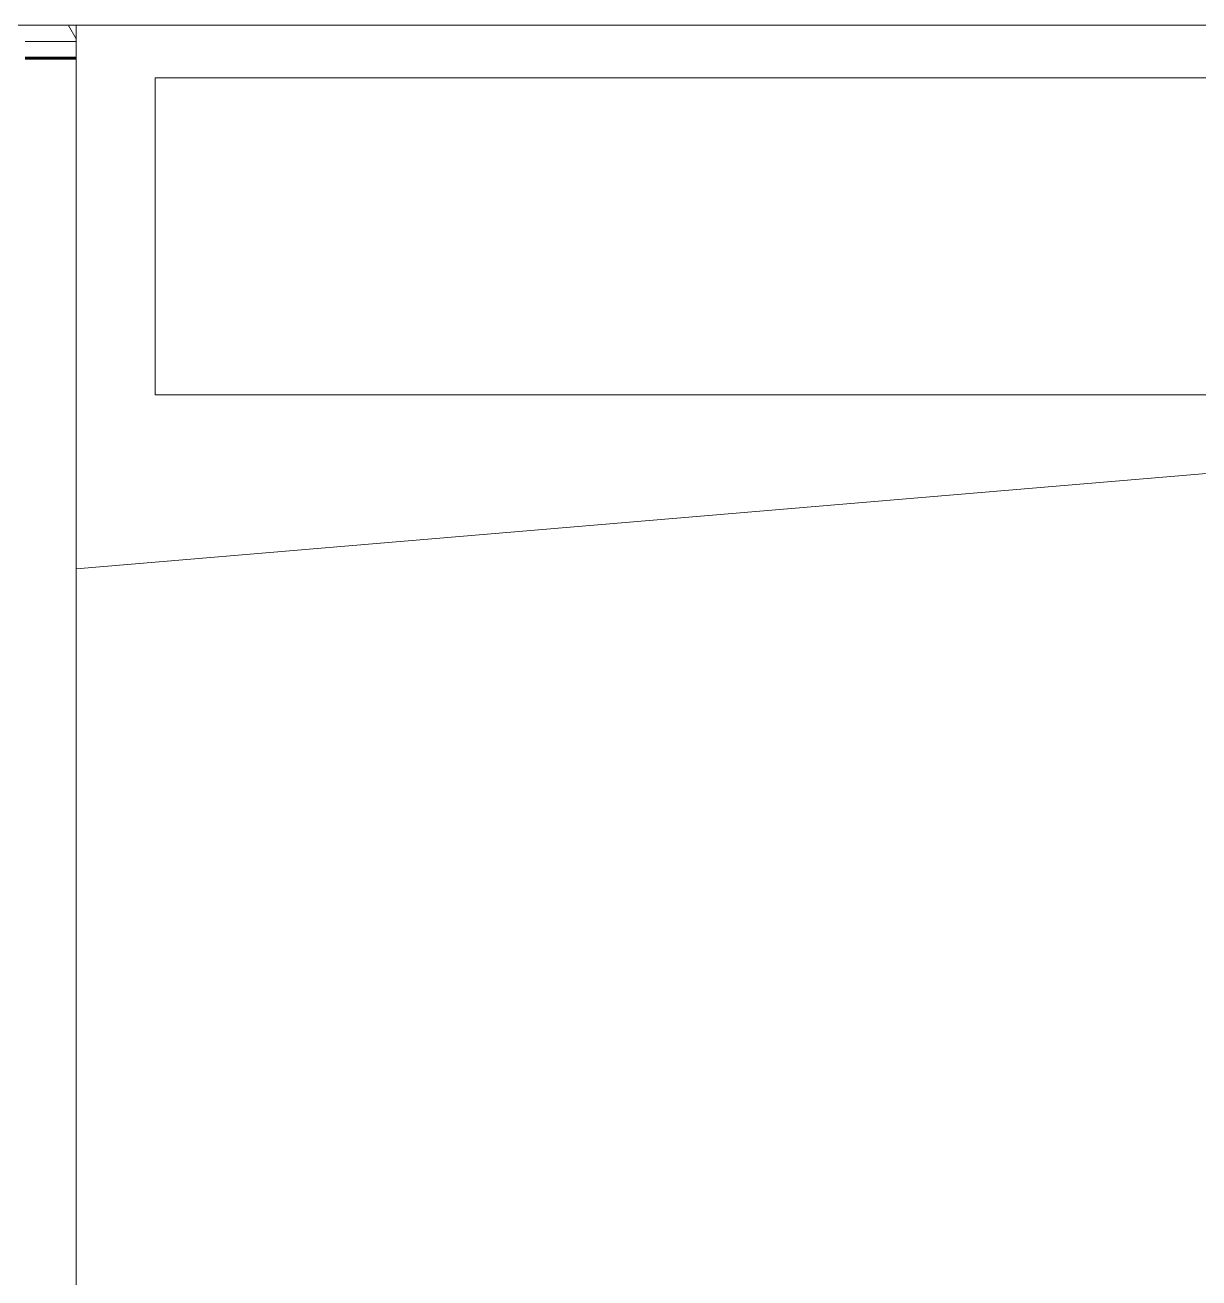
# Model space of a CAD drawing. Header units: inches. Extents: x -4169 to -1846, y 9706 to 12377.
# Drawn here: x -3789.84 to -3745.39, y 10298.17 to 10345.59 of the extents above; entities that cross this region are included whole.
import ezdxf

# ---------------------------------------------------------------- set-up
doc = ezdxf.new("R2010")
doc.units = ezdxf.units.IN
doc.header["$MEASUREMENT"] = 0
for name, color, linetype, lineweight in [('0-1', 7, 'Continuous', 5), ('0-2', 50, 'Continuous', 18), ('A-WALL', 113, 'Continuous', 18), ('A-WALL-PATT-4', 111, 'Continuous', 9), ('I-FURN-1', 250, 'Continuous', 9), ('I-WALL-3', 2, 'Continuous', 60)]:
    doc.layers.add(name, color=color, linetype=linetype, lineweight=lineweight)
pattern_1 = [(0, (0, 0), (20.48, 5.12), [0.845, -14.515, 0.845, -14.515, -81.92]), (0, (0, 0), (20.48, 5.12), [-30.72, 0.845, -29.875, 0.845, -14.515, -35.84]), (0, (0, 0), (20.48, 5.12), [-76.8, 0.845, -9.395, 0.845, -24.755]), (120, (7.68, 2.56), (-14.67405, 15.1762003), [0.845, -14.515, 0.845, -14.515, -81.92]), (120, (7.68, 2.56), (-14.67405, 15.1762003), [-30.72, 0.845, -29.875, 0.845, -14.515, -35.84]), (120, (7.68, 2.56), (-14.67405, 15.1762003), [-76.8, 0.845, -9.395, 0.845, -24.755]), (240, (10.24, 12.8), (-5.80595, -20.2962003), [0.845, -14.515, 0.845, -14.515, -81.92]), (240, (10.24, 12.8), (-5.80595, -20.2962003), [-30.72, 0.845, -29.875, 0.845, -14.515, -35.84]), (240, (10.24, 12.8), (-5.80595, -20.2962003), [-76.8, 0.845, -9.395, 0.845, -24.755])]

# ---------------------------------------------------------------- blocks, each defined once
blk = doc.blocks.new('Bed-Standard - King 78_ x 80_-1242963-ENLARGED RCP - 3RD FLOOR PLAN')
at = {"layer": 'I-FURN-1'}
for p, q in [((49.689, 38.205), (-28.311, 38.205)), ((-28.311, 38.205), (-28.311, -41.795)), ((-25.311, 36.205), (-25.311, 24.205)), ((-25.311, 36.205), (46.689, 36.205)), ((49.689, 24.205), (-28.311, 17.625)), ((-25.311, 24.205), (46.689, 24.205))]:
    blk.add_line(p, q, dxfattribs=at)
blk = doc.blocks.new('CTR - 1st Phase - Unit Layouts_rvt-1-ENLARGED RCP - 3RD FLOOR PLAN')
at = {"layer": '0-2'}
blk.add_blockref('Bed-Standard - King 78_ x 80_-1242963-ENLARGED RCP - 3RD FLOOR PLAN', (-3759.595, 10307.384), dxfattribs=at)

msp = doc.modelspace()

# ---------------------------------------------------------------- hatches: boundary and pattern name
at = {"layer": 'A-WALL-PATT-4'}
h = msp.add_hatch(dxfattribs=at)
h.set_pattern_fill('FP_1', color=256, style=0, pattern_type=2)
h.set_pattern_definition(pattern_1)
h.paths.add_polyline_path([(-3852.474, 10344.964), (-3835.61, 10344.964), (-3807.838, 10344.964), (-3807.838, 10345.089), (-3789.838, 10345.089), (-3789.838, 10344.964), (-3787.906, 10344.964), (-3787.906, 10345.589), (-3852.474, 10345.589)], flags=0)
h.paths.add_polyline_path([(-3501.424, 10344.964), (-3501.424, 10345.589), (-3661.704, 10345.589), (-3661.704, 10345.386), (-3665.179, 10345.389), (-3665.162, 10345.098), (-3661.704, 10345.1), (-3661.704, 10344.964), (-3530.627, 10344.964), (-3530.627, 10345.194), (-3525.127, 10345.198), (-3525.127, 10344.964), (-3503.674, 10344.964)], flags=0)
h.paths.add_polyline_path([(-3665.204, 10344.964), (-3665.204, 10345.589), (-3709.906, 10345.589), (-3709.906, 10344.964), (-3705.906, 10344.964), (-3705.906, 10345.089), (-3687.906, 10345.082), (-3687.906, 10344.964), (-3666.78, 10344.964)], flags=0)
h = msp.add_hatch(dxfattribs=at)
h.set_pattern_fill('FP_1', color=256, style=0, pattern_type=2)
h.set_pattern_definition(pattern_1)
h.paths.add_polyline_path([(-3531.716, 10344.339), (-3501.424, 10344.339), (-3501.424, 10344.964), (-3665.155, 10344.964), (-3665.12, 10344.339), (-3661.079, 10344.339), (-3661.079, 10344.589), (-3565.252, 10344.589), (-3565.252, 10344.339), (-3557.228, 10344.339), (-3557.228, 10344.889), (-3537.276, 10344.889), (-3537.276, 10344.339)], flags=0)
h.paths.add_polyline_path([(-3851.849, 10344.339), (-3807.838, 10344.339), (-3807.838, 10344.964), (-3852.474, 10344.964), (-3852.464, 10344.339)], flags=0)
h.paths.add_polyline_path([(-3789.838, 10344.339), (-3787.906, 10344.339), (-3787.906, 10344.964), (-3789.838, 10344.964)], flags=0)
h.paths.add_polyline_path([(-3687.906, 10344.339), (-3665.204, 10344.339), (-3665.204, 10344.964), (-3687.906, 10344.964)], flags=0)
h.paths.add_polyline_path([(-3709.906, 10344.339), (-3705.906, 10344.339), (-3705.906, 10344.964), (-3709.906, 10344.964)], flags=0)

# ---------------------------------------------------------------- linework, layer by layer
at = {"layer": 'A-WALL'}
for p, q in [((-3852.474, 10345.589), (-3787.906, 10345.589)), ((-3789.838, 10344.964), (-3787.906, 10344.964))]:
    msp.add_line(p, q, dxfattribs=at)
at = {"layer": 'I-WALL-3'}
msp.add_line((-3787.906, 10344.339), (-3789.838, 10344.339), dxfattribs=at)

# ---------------------------------------------------------------- block references
at = {"layer": '0-1'}
msp.add_blockref('CTR - 1st Phase - Unit Layouts_rvt-1-ENLARGED RCP - 3RD FLOOR PLAN', (0, 0), dxfattribs=at)

doc.saveas('drawing.dxf')
